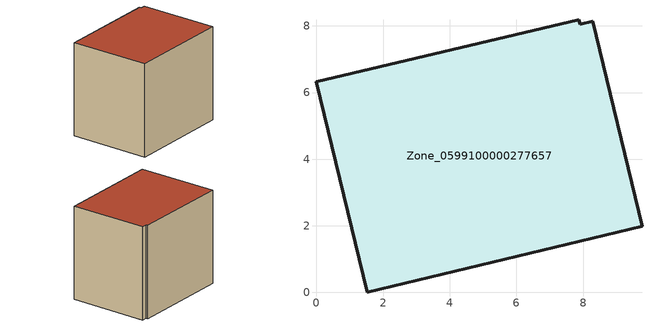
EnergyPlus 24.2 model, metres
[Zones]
Zone_0599100000277657
 floor ground (C_G): 7.92,8.06 8.29,8.14 9.77,1.99 1.52,0 0,6.32 7.87,8.19 z0
 wall outside (C_F): 1.52,0 9.77,1.99 8.29,8.14 7.92,8.06 7.87,8.19 0,6.32 1.52,0 z0:7.54
 roof outside (C_R): 8.29,8.14 7.92,8.06 7.87,8.19 0,6.32 1.52,0 9.77,1.99 z7.54
[BUILDING]
Pand.0599100000277657: North Axis=0; Terrain=City; Loads Convergence Tolerance Value=0.04; Temperature Convergence Tolerance Value=0.4; Solar Distribution=FullExterior; Maximum Number of Warmup Days=25; Minimum Number of Warmup Days=1
[Site:Location]
Rotterdam.The.Hague.AP_ZH_NLD Design_Conditions: Latitude=51.96; Longitude=4.45; Time Zone=1; Elevation=-4.5
[SITE:GROUNDTEMPERATURE:BUILDINGSURFACE]
18, 18, 18, 18, 18, 18, 18, 18, 18, 18, 18, 18
[MATERIAL] Thermal Absorptance=0.9; Solar Absorptance=0.7; Visible Absorptance=0.7
Name | Roughness | Thickness | Conductivity | Density | Specific Heat
G.TC.1965-1974 | MediumSmooth | 0.15 | 0.882353 | 540 | 1210
F.TC.1965-1974 | Rough | 0.3 | 0.697674 | 1920 | 840
R.TC.1965-1974 | MediumRough | 0.2 | 0.232558 | 1500 | 1000
[CONSTRUCTION]
C_G: G.TC.1965-1974
C_F: F.TC.1965-1974
C_R: R.TC.1965-1974
[ZONE]
Zone_0599100000277657: Type=1; Multiplier=1; Ceiling Height=Autocalculate; Volume=Autocalculate; Floor Area=autocalculate; Part of Total Floor Area=Yes
[ZONEINFILTRATION:DESIGNFLOWRATE]
Infil_Zone_0599100000277657: Zone or ZoneList or Space or SpaceList=Zone_0599100000277657; Schedule=AlwaysOn; Design Flow Rate Calculation Method=Flow/Area; Flow Rate per Floor Area=0.003; Constant Term Coefficient=1; Temperature Term Coefficient=0; Velocity Term Coefficient=0; Velocity Squared Term Coefficient=0
[HVACTEMPLATE:ZONE:IDEALLOADSAIRSYSTEM]
Zone_0599100000277657: Maximum Heating Supply Air Temperature=50; Minimum Cooling Supply Air Temperature=13; Maximum Heating Supply Air Humidity Ratio=0.0156; Minimum Cooling Supply Air Humidity Ratio=0.0077; Heating Limit=NoLimit; Cooling Limit=NoLimit; Dehumidification Control Type=ConstantSensibleHeatRatio; Cooling Sensible Heat Ratio=0.7; Dehumidification Setpoint=60; Humidification Control Type=None; Humidification Setpoint=30; Outdoor Air Method=None; Outdoor Air Flow Rate per Person=0.00944; Outdoor Air Flow Rate per Zone Floor Area=0; Outdoor Air Flow Rate per Zone=0; Demand Controlled Ventilation Type=None; Outdoor Air Economizer Type=NoEconomizer; Heat Recovery Type=None; Sensible Heat Recovery Effectiveness=0.7; Latent Heat Recovery Effectiveness=0.65
[ZONECONTROL:THERMOSTAT]
ThermostatControl_Zone_0599100000277657: Zone or ZoneList=Zone_0599100000277657; Control Type Schedule=DualSetpointControlType; Control 1=Thermostat_Zone_0599100000277657; Temperature Difference Between Cutout And Setpoint=0
[THERMOSTATSETPOINT:DUALSETPOINT]
Thermostat_Zone_0599100000277657: Heating Setpoint Temperature Schedule=HeatingSetpoint_Zone_0599100000277657; Cooling Setpoint Temperature Schedule=CoolingSetpoint_Zone_0599100000277657
[SCHEDULE:COMPACT]
HeatingSetpoint_Zone_0599100000277657: Through: 12/31, For: AllDays, Until: 24:00, 21
CoolingSetpoint_Zone_0599100000277657: Through: 12/31, For: AllDays, Until: 24:00, 24
DualSetpointControlType: Through: 12/31, For: AllDays, Until: 24:00, 4
AlwaysOn: Through: 12/31, For: AllDays, Until: 24:00, 1
